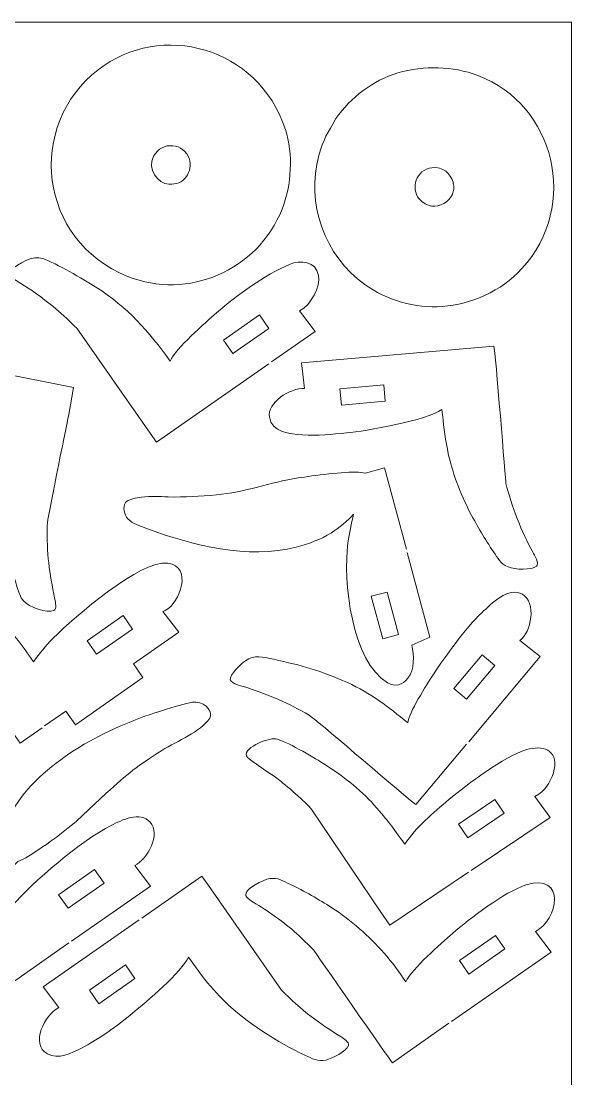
# Model space of a CAD drawing. Header units: centimetres. Extents: x -72 to 73, y -15 to 15.
# Drawn here: x 31.47 to 41.65, y -4.39 to 14.87 of the extents above; entities that cross this region are included whole.
import ezdxf

# ---------------------------------------------------------------- set-up
doc = ezdxf.new("R2010")
doc.units = ezdxf.units.CM
doc.header["$MEASUREMENT"] = 0
doc.layers.add('Camada 1', color=7, linetype='Continuous')

msp = doc.modelspace()

# ---------------------------------------------------------------- linework, layer by layer
at = {"layer": 'Camada 1', "color": 1, "lineweight": 9}
msp.add_open_spline([(20.5, -14.85), (20.5, -14.85), (41.5, -14.85), (41.5, -14.85), (41.5, -14.85), (41.5, -14.85), (41.5, 14.85), (41.5, 14.85), (41.5, 14.85), (41.5, 14.85), (20.5, 14.85), (20.5, 14.85), (20.5, 14.85), (20.5, 14.85), (20.5, -14.85), (20.5, -14.85), (20.5, -14.85), (20.5, -14.85), (20.5, -14.85), (20.5, -14.85)], degree=3, knots=[0, 0, 0, 0, 0.16666667, 0.16666667, 0.16666667, 0.16666667, 0.33333333, 0.33333333, 0.33333333, 0.33333333, 0.5, 0.5, 0.5, 0.5, 0.66666667, 0.66666667, 0.66666667, 0.66666667, 1, 1, 1, 1], dxfattribs=at)
at = {"layer": 'Camada 1', "color": 3, "lineweight": 9}
for points, knots in [([(36.28566, 12.89751), (36.4324, 12.45256), (36.40043, 11.8768), (36.22684, 11.44449), (36.22684, 11.44449), (35.7769, 10.32395), (34.50562, 9.78177), (33.41197, 10.22088), (33.41197, 10.22088), (31.7791, 10.87648), (31.56379, 12.97148), (32.8737, 13.98286), (32.8737, 13.98286), (34.01964, 14.86764), (35.78653, 14.41108), (36.28566, 12.89751)], [0, 0, 0, 0, 0.2, 0.2, 0.2, 0.2, 0.4, 0.4, 0.4, 0.4, 0.6, 0.6, 0.6, 0.6, 1, 1, 1, 1]), ([(37.20752, 13.09366), (37.47708, 13.47952), (37.8788, 13.79106), (38.3346, 13.9242), (38.3346, 13.9242), (38.82258, 14.06016), (39.32556, 14.05509), (39.79424, 13.87834), (39.79424, 13.87834), (41.19953, 13.34837), (41.65219, 11.51259), (40.59563, 10.36172), (40.59563, 10.36172), (40.21333, 9.94529), (39.67948, 9.71743), (39.14549, 9.67231), (39.14549, 9.67231), (38.65531, 9.63089), (38.12538, 9.79393), (37.73107, 10.0734), (37.73107, 10.0734), (37.00176, 10.59031), (36.65385, 11.55898), (36.89579, 12.42319), (36.89579, 12.42319), (36.97843, 12.71836), (37.05685, 12.83151), (37.20752, 13.09366)], [0, 0, 0, 0, 0.125, 0.125, 0.125, 0.125, 0.25, 0.25, 0.25, 0.25, 0.375, 0.375, 0.375, 0.375, 0.5, 0.5, 0.5, 0.5, 0.625, 0.625, 0.625, 0.625, 0.75, 0.75, 0.75, 0.75, 1, 1, 1, 1]), ([(35.98325, 8.62879), (35.98325, 8.62879), (33.93854, 7.20216), (33.93854, 7.20216), (33.93854, 7.20216), (33.93854, 7.20216), (33.43845, 7.91125), (33.43845, 7.91125), (33.43845, 7.91125), (33.43845, 7.91125), (32.48356, 9.27497), (32.48356, 9.27497), (32.48356, 9.27497), (32.39399, 9.37397), (32.21695, 9.53307), (32.11169, 9.62142), (32.11169, 9.62142), (31.94367, 9.76244), (31.71891, 9.93876), (31.52994, 10.04712), (31.52994, 10.04712), (31.52994, 10.04712), (31.31618, 10.18831), (31.31618, 10.18831), (31.31618, 10.18831), (31.25456, 10.24324), (31.24206, 10.26784), (31.29978, 10.33481), (31.29978, 10.33481), (31.39796, 10.44871), (31.69125, 10.60992), (31.86697, 10.54525), (31.86697, 10.54525), (32.12238, 10.45127), (32.58802, 10.17954), (32.83524, 10.02394), (32.83524, 10.02394), (33.40749, 9.65721), (33.80098, 9.22419), (34.18387, 8.67737), (34.18387, 8.67737), (34.28981, 8.91495), (34.82606, 9.37128), (35.03363, 9.55604), (35.03363, 9.55604), (35.41071, 9.89169), (35.89685, 10.23665), (36.37038, 10.44178), (36.37038, 10.44178), (36.55192, 10.51689), (36.84441, 10.50048), (36.88994, 10.23824), (36.88994, 10.23824), (36.9261, 10.02999), (36.76064, 9.70312), (36.54159, 9.59217), (36.54159, 9.59217), (36.54159, 9.59217), (36.82838, 9.21846), (36.82838, 9.21846), (36.82838, 9.21846), (36.82838, 9.21846), (36.03149, 8.66245), (36.03149, 8.66245)], [0, 0, 0, 0, 0.05882353, 0.05882353, 0.05882353, 0.05882353, 0.11764706, 0.11764706, 0.11764706, 0.11764706, 0.17647059, 0.17647059, 0.17647059, 0.17647059, 0.23529412, 0.23529412, 0.23529412, 0.23529412, 0.29411765, 0.29411765, 0.29411765, 0.29411765, 0.35294118, 0.35294118, 0.35294118, 0.35294118, 0.41176471, 0.41176471, 0.41176471, 0.41176471, 0.47058824, 0.47058824, 0.47058824, 0.47058824, 0.52941176, 0.52941176, 0.52941176, 0.52941176, 0.58823529, 0.58823529, 0.58823529, 0.58823529, 0.64705882, 0.64705882, 0.64705882, 0.64705882, 0.70588235, 0.70588235, 0.70588235, 0.70588235, 0.76470588, 0.76470588, 0.76470588, 0.76470588, 0.82352941, 0.82352941, 0.82352941, 0.82352941, 0.88235294, 0.88235294, 0.88235294, 0.88235294, 1, 1, 1, 1]), ([(31.04914, 8.4686), (31.04914, 8.4686), (32.4274, 8.19831), (32.4274, 8.19831), (32.4274, 8.19831), (32.4274, 8.19831), (32.33776, 7.70633), (32.33776, 7.70633), (32.33776, 7.70633), (32.27055, 7.35705), (31.9478, 5.80226), (31.94546, 5.6881), (31.94546, 5.6881), (31.9346, 5.15757), (31.98594, 4.83854), (32.08485, 4.3396), (32.08485, 4.3396), (32.09467, 4.29009), (32.12764, 4.16346), (32.06634, 4.13644), (32.06634, 4.13644), (31.9523, 4.08615), (31.60971, 4.19468), (31.51334, 4.31286), (31.51334, 4.31286), (31.45115, 4.38912), (31.43041, 4.4549), (31.39895, 4.55682), (31.39895, 4.55682), (31.21837, 5.14263), (31.07388, 5.70976), (31.07843, 6.33006), (31.07843, 6.33006), (31.08111, 6.69451), (31.13259, 7.00767), (31.19579, 7.35), (31.19579, 7.35), (31.08092, 7.32816), (31.06853, 7.31968), (30.93987, 7.31285), (30.93987, 7.31285), (30.28608, 7.27817), (29.27107, 7.40638), (28.66091, 7.59704), (28.66091, 7.59704), (27.88412, 7.83977), (28.07257, 8.31213), (28.55724, 8.42021), (28.55724, 8.42021), (28.67573, 8.44022), (28.78459, 8.46071), (28.89995, 8.41054), (28.89995, 8.41054), (28.89995, 8.41054), (28.96953, 8.87643), (28.96953, 8.87643), (28.96953, 8.87643), (28.96953, 8.87643), (30.99141, 8.47991), (30.99141, 8.47991)], [0, 0, 0, 0, 0.0625, 0.0625, 0.0625, 0.0625, 0.125, 0.125, 0.125, 0.125, 0.1875, 0.1875, 0.1875, 0.1875, 0.25, 0.25, 0.25, 0.25, 0.3125, 0.3125, 0.3125, 0.3125, 0.375, 0.375, 0.375, 0.375, 0.4375, 0.4375, 0.4375, 0.4375, 0.5, 0.5, 0.5, 0.5, 0.5625, 0.5625, 0.5625, 0.5625, 0.625, 0.625, 0.625, 0.625, 0.6875, 0.6875, 0.6875, 0.6875, 0.75, 0.75, 0.75, 0.75, 0.8125, 0.8125, 0.8125, 0.8125, 0.875, 0.875, 0.875, 0.875, 1, 1, 1, 1]), ([(39.65511, 5.91123), (39.46016, 6.31121), (39.32702, 6.63623), (39.2375, 7.07344), (39.2375, 7.07344), (39.18577, 7.32614), (39.16637, 7.53793), (39.13902, 7.7941), (39.13902, 7.7941), (38.87081, 7.59974), (37.73961, 7.4021), (37.40158, 7.37047), (37.40158, 7.37047), (37.13254, 7.3453), (36.87434, 7.31142), (36.59857, 7.33565), (36.59857, 7.33565), (36.37079, 7.35567), (36.03994, 7.3752), (35.99438, 7.66072), (35.99438, 7.66072), (35.95455, 7.91032), (36.36234, 8.19548), (36.63712, 8.17755), (36.63712, 8.17755), (36.63712, 8.17755), (36.57826, 8.64776), (36.57826, 8.64776), (36.57826, 8.64776), (36.57826, 8.64776), (40.08617, 8.94877), (40.08617, 8.94877), (40.08617, 8.94877), (40.11192, 8.87413), (40.3003, 6.47239), (40.30484, 6.44934), (40.30484, 6.44934), (40.39817, 6.06851), (40.59775, 5.54046), (40.79511, 5.199), (40.79511, 5.199), (40.82548, 5.15014), (40.91925, 4.98989), (40.86188, 4.94207), (40.86188, 4.94207), (40.77767, 4.87188), (40.47121, 4.87789), (40.34335, 4.92917), (40.34335, 4.92917), (40.19684, 4.98794), (40.16477, 5.08635), (40.07693, 5.20702), (40.07693, 5.20702), (39.92156, 5.43381), (39.78663, 5.67), (39.65511, 5.91123)], [0, 0, 0, 0, 0.06666667, 0.06666667, 0.06666667, 0.06666667, 0.13333333, 0.13333333, 0.13333333, 0.13333333, 0.2, 0.2, 0.2, 0.2, 0.26666667, 0.26666667, 0.26666667, 0.26666667, 0.33333333, 0.33333333, 0.33333333, 0.33333333, 0.4, 0.4, 0.4, 0.4, 0.46666667, 0.46666667, 0.46666667, 0.46666667, 0.53333333, 0.53333333, 0.53333333, 0.53333333, 0.6, 0.6, 0.6, 0.6, 0.66666667, 0.66666667, 0.66666667, 0.66666667, 0.73333333, 0.73333333, 0.73333333, 0.73333333, 0.8, 0.8, 0.8, 0.8, 0.86666667, 0.86666667, 0.86666667, 0.86666667, 1, 1, 1, 1]), ([(38.4903, 5.25184), (38.4903, 5.25184), (38.0938, 6.7316), (38.0938, 6.7316), (38.0938, 6.7316), (38.0938, 6.7316), (37.74719, 6.63873), (37.74719, 6.63873), (37.74719, 6.63873), (37.74719, 6.63873), (37.61852, 6.65297), (37.61852, 6.65297), (37.61852, 6.65297), (37.36086, 6.67209), (36.79498, 6.59178), (36.5165, 6.54953), (36.5165, 6.54953), (36.01415, 6.47331), (35.53886, 6.28638), (35.03048, 6.24272), (35.03048, 6.24272), (34.72393, 6.21639), (34.46069, 6.1964), (34.15139, 6.20509), (34.15139, 6.20509), (33.98172, 6.20985), (33.84017, 6.2265), (33.662, 6.20185), (33.662, 6.20185), (33.59881, 6.19311), (33.40135, 6.1521), (33.37185, 6.10278), (33.37185, 6.10278), (33.31922, 6.0148), (33.34761, 5.87864), (33.41464, 5.8067), (33.41464, 5.8067), (33.50189, 5.71306), (33.63823, 5.67609), (33.75439, 5.62976), (33.75439, 5.62976), (34.59167, 5.32002), (35.60296, 5.06782), (36.48277, 5.28895), (36.48277, 5.28895), (36.70462, 5.34471), (36.9287, 5.43202), (37.12476, 5.55232), (37.12476, 5.55232), (37.25036, 5.63168), (37.43646, 5.77871), (37.53, 5.89234), (37.53, 5.89234), (37.48621, 5.71011), (37.4523, 5.55475), (37.4268, 5.36833), (37.4268, 5.36833), (37.33281, 4.6813), (37.49245, 3.20022), (38.14888, 2.82122), (38.14888, 2.82122), (38.29239, 2.73837), (38.418, 2.78229), (38.51919, 2.90522), (38.51919, 2.90522), (38.64659, 3.05998), (38.62827, 3.31847), (38.58972, 3.50573), (38.58972, 3.50573), (38.58972, 3.50573), (38.91979, 3.64898), (38.91979, 3.64898), (38.91979, 3.64898), (38.91979, 3.64898), (38.50553, 5.19502), (38.50553, 5.19502)], [0, 0, 0, 0, 0.05, 0.05, 0.05, 0.05, 0.1, 0.1, 0.1, 0.1, 0.15, 0.15, 0.15, 0.15, 0.2, 0.2, 0.2, 0.2, 0.25, 0.25, 0.25, 0.25, 0.3, 0.3, 0.3, 0.3, 0.35, 0.35, 0.35, 0.35, 0.4, 0.4, 0.4, 0.4, 0.45, 0.45, 0.45, 0.45, 0.5, 0.5, 0.5, 0.5, 0.55, 0.55, 0.55, 0.55, 0.6, 0.6, 0.6, 0.6, 0.65, 0.65, 0.65, 0.65, 0.7, 0.7, 0.7, 0.7, 0.75, 0.75, 0.75, 0.75, 0.8, 0.8, 0.8, 0.8, 0.85, 0.85, 0.85, 0.85, 0.9, 0.9, 0.9, 0.9, 1, 1, 1, 1]), ([(31.85136, 2.00145), (31.85136, 2.00145), (31.45482, 1.72379), (31.45482, 1.72379), (31.45482, 1.72379), (31.45482, 1.72379), (31.06704, 2.26734), (31.06704, 2.26734), (31.06704, 2.26734), (31.06704, 2.26734), (29.99645, 3.80142), (29.99645, 3.80142), (29.99645, 3.80142), (29.90224, 3.9117), (29.53549, 4.23134), (29.41927, 4.31291), (29.41927, 4.31291), (29.41927, 4.31291), (28.93778, 4.63646), (28.93778, 4.63646), (28.93778, 4.63646), (28.89327, 4.66324), (28.76399, 4.74142), (28.78137, 4.80342), (28.78137, 4.80342), (28.81179, 4.91198), (29.15367, 5.12033), (29.33893, 5.07891), (29.33893, 5.07891), (29.5589, 5.02974), (30.17785, 4.66536), (30.41034, 4.50774), (30.41034, 4.50774), (30.8079, 4.2382), (31.25158, 3.83048), (31.52398, 3.44548), (31.52398, 3.44548), (31.52398, 3.44548), (31.69847, 3.20141), (31.69847, 3.20141), (31.69847, 3.20141), (31.80874, 3.36289), (31.91155, 3.48697), (32.05504, 3.63062), (32.05504, 3.63062), (32.45371, 4.02975), (33.65376, 5.06804), (34.14208, 4.99863), (34.14208, 4.99863), (34.60069, 4.93343), (34.37358, 4.28061), (34.0957, 4.13669), (34.0957, 4.13669), (34.0957, 4.13669), (34.05618, 4.11621), (34.05618, 4.11621), (34.05618, 4.11621), (34.05618, 4.11621), (34.34467, 3.7401), (34.34467, 3.7401), (34.34467, 3.7401), (34.34467, 3.7401), (33.51655, 3.16384), (33.51655, 3.16384), (33.51655, 3.16384), (33.51655, 3.16384), (33.68623, 2.91639), (33.68623, 2.91639), (33.68623, 2.91639), (33.68623, 2.91639), (32.45983, 2.05766), (32.45983, 2.05766), (32.45983, 2.05766), (32.45983, 2.05766), (32.28366, 2.30414), (32.28366, 2.30414), (32.28366, 2.30414), (32.28366, 2.30414), (31.89955, 2.03519), (31.89955, 2.03519)], [0, 0, 0, 0, 0.04761905, 0.04761905, 0.04761905, 0.04761905, 0.0952381, 0.0952381, 0.0952381, 0.0952381, 0.14285714, 0.14285714, 0.14285714, 0.14285714, 0.19047619, 0.19047619, 0.19047619, 0.19047619, 0.23809524, 0.23809524, 0.23809524, 0.23809524, 0.28571429, 0.28571429, 0.28571429, 0.28571429, 0.33333333, 0.33333333, 0.33333333, 0.33333333, 0.38095238, 0.38095238, 0.38095238, 0.38095238, 0.42857143, 0.42857143, 0.42857143, 0.42857143, 0.47619048, 0.47619048, 0.47619048, 0.47619048, 0.52380952, 0.52380952, 0.52380952, 0.52380952, 0.57142857, 0.57142857, 0.57142857, 0.57142857, 0.61904762, 0.61904762, 0.61904762, 0.61904762, 0.66666667, 0.66666667, 0.66666667, 0.66666667, 0.71428571, 0.71428571, 0.71428571, 0.71428571, 0.76190476, 0.76190476, 0.76190476, 0.76190476, 0.80952381, 0.80952381, 0.80952381, 0.80952381, 0.85714286, 0.85714286, 0.85714286, 0.85714286, 0.9047619, 0.9047619, 0.9047619, 0.9047619, 1, 1, 1, 1]), ([(39.5882, 1.70335), (39.5882, 1.70335), (38.66252, 0.60392), (38.66252, 0.60392), (38.66252, 0.60392), (38.16992, 0.99447), (36.84717, 2.15595), (36.72063, 2.22952), (36.72063, 2.22952), (36.32821, 2.45768), (36.02501, 2.58094), (35.59966, 2.72856), (35.59966, 2.72856), (35.52282, 2.75371), (35.29421, 2.80546), (35.2823, 2.87199), (35.2823, 2.87199), (35.26524, 2.96721), (35.4785, 3.16588), (35.56067, 3.22203), (35.56067, 3.22203), (35.73003, 3.33778), (35.86881, 3.29122), (36.07407, 3.24816), (36.07407, 3.24816), (36.57623, 3.13689), (36.93652, 3.04193), (37.41597, 2.82483), (37.41597, 2.82483), (37.84886, 2.62881), (38.15884, 2.38432), (38.51769, 2.09236), (38.51769, 2.09236), (38.52656, 2.25635), (38.86083, 2.79108), (38.97974, 2.9679), (38.97974, 2.9679), (39.2099, 3.31014), (39.56522, 3.81408), (39.86445, 4.09546), (39.86445, 4.09546), (40.04008, 4.26062), (40.34765, 4.57841), (40.60749, 4.43188), (40.60749, 4.43188), (40.85875, 4.2902), (40.77649, 3.73692), (40.55604, 3.5881), (40.55604, 3.5881), (40.55604, 3.5881), (40.93016, 3.29721), (40.93016, 3.29721), (40.93016, 3.29721), (40.93016, 3.29721), (39.62609, 1.74835), (39.62609, 1.74835)], [0, 0, 0, 0, 0.06666667, 0.06666667, 0.06666667, 0.06666667, 0.13333333, 0.13333333, 0.13333333, 0.13333333, 0.2, 0.2, 0.2, 0.2, 0.26666667, 0.26666667, 0.26666667, 0.26666667, 0.33333333, 0.33333333, 0.33333333, 0.33333333, 0.4, 0.4, 0.4, 0.4, 0.46666667, 0.46666667, 0.46666667, 0.46666667, 0.53333333, 0.53333333, 0.53333333, 0.53333333, 0.6, 0.6, 0.6, 0.6, 0.66666667, 0.66666667, 0.66666667, 0.66666667, 0.73333333, 0.73333333, 0.73333333, 0.73333333, 0.8, 0.8, 0.8, 0.8, 0.86666667, 0.86666667, 0.86666667, 0.86666667, 1, 1, 1, 1]), ([(30.06498, 0.39893), (30.06498, 0.39893), (31.15066, -0.68675), (31.15066, -0.68675), (31.15066, -0.68675), (31.15066, -0.68675), (31.40855, -0.43302), (31.40855, -0.43302), (31.40855, -0.43302), (31.40855, -0.43302), (31.50632, -0.38934), (31.50632, -0.38934), (31.50632, -0.38934), (31.74759, -0.27197), (32.25803, 0.11026), (32.48176, 0.30325), (32.48176, 0.30325), (32.48176, 0.30325), (33.02252, 0.81073), (33.02252, 0.81073), (33.02252, 0.81073), (33.40325, 1.15823), (33.60087, 1.31367), (34.03541, 1.58652), (34.03541, 1.58652), (34.33366, 1.77379), (34.7289, 1.91537), (34.90686, 2.1751), (34.90686, 2.1751), (34.97276, 2.27129), (34.85768, 2.44949), (34.65728, 2.47045), (34.65728, 2.47045), (34.5458, 2.48211), (33.86414, 2.26291), (33.70471, 2.20423), (33.70471, 2.20423), (32.76922, 1.85986), (31.65608, 1.2418), (31.22138, 0.32405), (31.22138, 0.32405), (31.13102, 0.63126), (31.08791, 0.76072), (30.94476, 1.04575), (30.94476, 1.04575), (30.67939, 1.56228), (30.08093, 2.34724), (29.54918, 2.57445), (29.54918, 2.57445), (29.39872, 2.63874), (29.16812, 2.72127), (29.0105, 2.64308), (29.0105, 2.64308), (28.88398, 2.58032), (28.84141, 2.3909), (28.88155, 2.24374), (28.88155, 2.24374), (28.92322, 2.09096), (29.01283, 1.98154), (29.10825, 1.85897), (29.10825, 1.85897), (29.10825, 1.85897), (28.89611, 1.5678), (28.89611, 1.5678), (28.89611, 1.5678), (28.89611, 1.5678), (30.02338, 0.44052), (30.02338, 0.44052)], [0, 0, 0, 0, 0.05555556, 0.05555556, 0.05555556, 0.05555556, 0.11111111, 0.11111111, 0.11111111, 0.11111111, 0.16666667, 0.16666667, 0.16666667, 0.16666667, 0.22222222, 0.22222222, 0.22222222, 0.22222222, 0.27777778, 0.27777778, 0.27777778, 0.27777778, 0.33333333, 0.33333333, 0.33333333, 0.33333333, 0.38888889, 0.38888889, 0.38888889, 0.38888889, 0.44444444, 0.44444444, 0.44444444, 0.44444444, 0.5, 0.5, 0.5, 0.5, 0.55555556, 0.55555556, 0.55555556, 0.55555556, 0.61111111, 0.61111111, 0.61111111, 0.61111111, 0.66666667, 0.66666667, 0.66666667, 0.66666667, 0.72222222, 0.72222222, 0.72222222, 0.72222222, 0.77777778, 0.77777778, 0.77777778, 0.77777778, 0.83333333, 0.83333333, 0.83333333, 0.83333333, 0.88888889, 0.88888889, 0.88888889, 0.88888889, 1, 1, 1, 1]), ([(39.62519, -0.62997), (39.62519, -0.62997), (38.19083, -1.59397), (38.19083, -1.59397), (38.19083, -1.59397), (38.19083, -1.59397), (38.02478, -1.3583), (38.02478, -1.3583), (38.02478, -1.3583), (38.02478, -1.3583), (36.7706, 0.50636), (36.7706, 0.50636), (36.7706, 0.50636), (36.65527, 0.64849), (36.30244, 0.95425), (36.1287, 1.08455), (36.1287, 1.08455), (36.04404, 1.14804), (35.63213, 1.41827), (35.59559, 1.45938), (35.59559, 1.45938), (35.45948, 1.61252), (35.96013, 1.82218), (36.11096, 1.79991), (36.11096, 1.79991), (36.27176, 1.77616), (36.80554, 1.45842), (36.95848, 1.36396), (36.95848, 1.36396), (37.27766, 1.16683), (37.65816, 0.87568), (37.90079, 0.59813), (37.90079, 0.59813), (38.18379, 0.27441), (38.21959, 0.22081), (38.46024, -0.12082), (38.46024, -0.12082), (38.67705, 0.19823), (38.96894, 0.44426), (39.26674, 0.6928), (39.26674, 0.6928), (39.60748, 0.97719), (40.26388, 1.47828), (40.67885, 1.60272), (40.67885, 1.60272), (40.96484, 1.68848), (41.25579, 1.60626), (41.18575, 1.2457), (41.18575, 1.2457), (41.15168, 1.0702), (41.04835, 0.90035), (40.90677, 0.79141), (40.90677, 0.79141), (40.90677, 0.79141), (40.83355, 0.75268), (40.83355, 0.75268), (40.83355, 0.75268), (40.83355, 0.75268), (41.11299, 0.36996), (41.11299, 0.36996), (41.11299, 0.36996), (41.11299, 0.36996), (39.67401, -0.59715), (39.67401, -0.59715)], [0, 0, 0, 0, 0.05882353, 0.05882353, 0.05882353, 0.05882353, 0.11764706, 0.11764706, 0.11764706, 0.11764706, 0.17647059, 0.17647059, 0.17647059, 0.17647059, 0.23529412, 0.23529412, 0.23529412, 0.23529412, 0.29411765, 0.29411765, 0.29411765, 0.29411765, 0.35294118, 0.35294118, 0.35294118, 0.35294118, 0.41176471, 0.41176471, 0.41176471, 0.41176471, 0.47058824, 0.47058824, 0.47058824, 0.47058824, 0.52941176, 0.52941176, 0.52941176, 0.52941176, 0.58823529, 0.58823529, 0.58823529, 0.58823529, 0.64705882, 0.64705882, 0.64705882, 0.64705882, 0.70588235, 0.70588235, 0.70588235, 0.70588235, 0.76470588, 0.76470588, 0.76470588, 0.76470588, 0.82352941, 0.82352941, 0.82352941, 0.82352941, 0.88235294, 0.88235294, 0.88235294, 0.88235294, 1, 1, 1, 1]), ([(32.34253, -1.91719), (32.34253, -1.91719), (30.93779, -2.89556), (30.93779, -2.89556), (30.93779, -2.89556), (30.88753, -2.8519), (29.49872, -0.84034), (29.4987, -0.84032), (29.4987, -0.84032), (29.40701, -0.73385), (29.03263, -0.41231), (28.9073, -0.31366), (28.9073, -0.31366), (28.77697, -0.21633), (28.5906, -0.08336), (28.45063, -0.00505), (28.45063, -0.00505), (28.40884, 0.01833), (28.25853, 0.11145), (28.26146, 0.16769), (28.26146, 0.16769), (28.26684, 0.27132), (28.5483, 0.41677), (28.65008, 0.44342), (28.65008, 0.44342), (28.833, 0.49129), (28.90064, 0.42966), (29.07733, 0.35119), (29.07733, 0.35119), (29.31779, 0.23324), (29.76567, -0.01553), (29.98295, -0.17809), (29.98295, -0.17809), (30.30885, -0.42191), (30.49909, -0.5837), (30.76859, -0.88472), (30.76859, -0.88472), (30.91949, -1.05328), (31.04761, -1.23944), (31.18072, -1.42202), (31.18072, -1.42202), (31.24193, -1.32861), (31.22811, -1.33786), (31.3072, -1.24369), (31.3072, -1.24369), (31.66354, -0.81937), (32.5866, -0.03897), (33.10965, 0.22307), (33.10965, 0.22307), (33.31097, 0.32392), (33.63514, 0.48526), (33.82313, 0.28101), (33.82313, 0.28101), (34.02096, 0.06607), (33.77416, -0.3939), (33.54084, -0.50555), (33.54084, -0.50555), (33.54084, -0.50555), (33.82691, -0.88334), (33.82691, -0.88334), (33.82691, -0.88334), (33.82691, -0.88334), (32.3908, -1.88357), (32.3908, -1.88357)], [0, 0, 0, 0, 0.05882353, 0.05882353, 0.05882353, 0.05882353, 0.11764706, 0.11764706, 0.11764706, 0.11764706, 0.17647059, 0.17647059, 0.17647059, 0.17647059, 0.23529412, 0.23529412, 0.23529412, 0.23529412, 0.29411765, 0.29411765, 0.29411765, 0.29411765, 0.35294118, 0.35294118, 0.35294118, 0.35294118, 0.41176471, 0.41176471, 0.41176471, 0.41176471, 0.47058824, 0.47058824, 0.47058824, 0.47058824, 0.52941176, 0.52941176, 0.52941176, 0.52941176, 0.58823529, 0.58823529, 0.58823529, 0.58823529, 0.64705882, 0.64705882, 0.64705882, 0.64705882, 0.70588235, 0.70588235, 0.70588235, 0.70588235, 0.76470588, 0.76470588, 0.76470588, 0.76470588, 0.82352941, 0.82352941, 0.82352941, 0.82352941, 0.88235294, 0.88235294, 0.88235294, 0.88235294, 1, 1, 1, 1]), ([(33.67111, -1.46322), (33.67111, -1.46322), (34.76145, -0.70248), (34.76145, -0.70248), (34.76145, -0.70248), (34.76145, -0.70248), (34.88773, -0.87258), (34.88773, -0.87258), (34.88773, -0.87258), (34.88773, -0.87258), (36.21643, -2.77528), (36.21643, -2.77528), (36.21643, -2.77528), (36.37087, -2.93066), (36.57992, -3.12624), (36.75457, -3.25665), (36.75457, -3.25665), (36.93221, -3.38789), (37.11482, -3.50975), (37.30162, -3.62768), (37.30162, -3.62768), (37.34361, -3.65364), (37.45584, -3.72367), (37.43489, -3.7821), (37.43489, -3.7821), (37.39539, -3.89228), (37.14731, -4.01871), (37.0224, -4.0494), (37.0224, -4.0494), (36.86873, -4.08715), (36.78084, -4.0209), (36.64334, -3.95932), (36.64334, -3.95932), (36.16436, -3.74483), (35.55625, -3.35016), (35.18657, -2.98651), (35.18657, -2.98651), (35.06609, -2.86799), (34.88017, -2.66644), (34.77302, -2.52922), (34.77302, -2.52922), (34.77302, -2.52922), (34.51851, -2.176), (34.51851, -2.176), (34.51851, -2.176), (34.39985, -2.44208), (33.75102, -2.99189), (33.49985, -3.19807), (33.49985, -3.19807), (33.23392, -3.41637), (32.87108, -3.68231), (32.56862, -3.83219), (32.56862, -3.83219), (32.38649, -3.92244), (32.14968, -4.04662), (31.95007, -3.93853), (31.95007, -3.93853), (31.62858, -3.76444), (31.90601, -3.21306), (32.1584, -3.09249), (32.1584, -3.09249), (32.1584, -3.09249), (31.874, -2.7171), (31.874, -2.7171), (31.874, -2.7171), (31.874, -2.7171), (33.62287, -1.49689), (33.62287, -1.49689)], [0, 0, 0, 0, 0.05555556, 0.05555556, 0.05555556, 0.05555556, 0.11111111, 0.11111111, 0.11111111, 0.11111111, 0.16666667, 0.16666667, 0.16666667, 0.16666667, 0.22222222, 0.22222222, 0.22222222, 0.22222222, 0.27777778, 0.27777778, 0.27777778, 0.27777778, 0.33333333, 0.33333333, 0.33333333, 0.33333333, 0.38888889, 0.38888889, 0.38888889, 0.38888889, 0.44444444, 0.44444444, 0.44444444, 0.44444444, 0.5, 0.5, 0.5, 0.5, 0.55555556, 0.55555556, 0.55555556, 0.55555556, 0.61111111, 0.61111111, 0.61111111, 0.61111111, 0.66666667, 0.66666667, 0.66666667, 0.66666667, 0.72222222, 0.72222222, 0.72222222, 0.72222222, 0.77777778, 0.77777778, 0.77777778, 0.77777778, 0.83333333, 0.83333333, 0.83333333, 0.83333333, 0.88888889, 0.88888889, 0.88888889, 0.88888889, 1, 1, 1, 1]), ([(39.26692, -3.37987), (39.26692, -3.37987), (38.23943, -4.09677), (38.23943, -4.09677), (38.23943, -4.09677), (38.18935, -4.05331), (36.80035, -2.04155), (36.80034, -2.04154), (36.80034, -2.04154), (36.80034, -2.04154), (36.53669, -1.78808), (36.53669, -1.78808), (36.53669, -1.78808), (36.306, -1.57221), (36.01933, -1.36731), (35.75058, -1.20385), (35.75058, -1.20385), (35.70452, -1.17753), (35.56011, -1.09076), (35.56309, -1.03352), (35.56309, -1.03352), (35.56866, -0.9266), (35.87234, -0.76356), (36.00691, -0.7443), (36.00691, -0.7443), (36.1558, -0.72299), (36.23389, -0.78561), (36.37897, -0.85003), (36.37897, -0.85003), (36.6191, -0.96746), (36.90342, -1.12839), (37.13204, -1.27426), (37.13204, -1.27426), (37.49283, -1.50446), (37.80298, -1.78731), (38.08614, -2.10353), (38.08614, -2.10353), (38.2313, -2.26564), (38.35769, -2.4452), (38.48235, -2.62324), (38.48235, -2.62324), (38.58941, -2.38317), (39.12249, -1.9302), (39.33211, -1.74456), (39.33211, -1.74456), (39.63557, -1.47583), (40.28484, -0.98224), (40.67055, -0.86124), (40.67055, -0.86124), (41.4075, -0.63005), (41.26073, -1.50684), (40.84247, -1.70677), (40.84247, -1.70677), (40.84247, -1.70677), (41.12687, -2.08214), (41.12687, -2.08214), (41.12687, -2.08214), (41.12687, -2.08214), (39.31516, -3.3462), (39.31516, -3.3462)], [0, 0, 0, 0, 0.0625, 0.0625, 0.0625, 0.0625, 0.125, 0.125, 0.125, 0.125, 0.1875, 0.1875, 0.1875, 0.1875, 0.25, 0.25, 0.25, 0.25, 0.3125, 0.3125, 0.3125, 0.3125, 0.375, 0.375, 0.375, 0.375, 0.4375, 0.4375, 0.4375, 0.4375, 0.5, 0.5, 0.5, 0.5, 0.5625, 0.5625, 0.5625, 0.5625, 0.625, 0.625, 0.625, 0.625, 0.6875, 0.6875, 0.6875, 0.6875, 0.75, 0.75, 0.75, 0.75, 0.8125, 0.8125, 0.8125, 0.8125, 0.875, 0.875, 0.875, 0.875, 1, 1, 1, 1])]:
    msp.add_open_spline(points, degree=3, knots=knots, dxfattribs=at)
at = {"layer": 'Camada 1', "lineweight": 9}
for points, knots in [([(34.5385, 12.35631), (34.57133, 12.25886), (34.54645, 12.12133), (34.48262, 12.03863), (34.48262, 12.03863), (34.39202, 11.92125), (34.30856, 11.89745), (34.16495, 11.89745), (34.16495, 11.89745), (34.16495, 11.89745), (34.16201, 11.90039), (34.16201, 11.90039), (34.16201, 11.90039), (33.96142, 11.90039), (33.76373, 12.17769), (33.88553, 12.40631), (33.88553, 12.40631), (34.04045, 12.69714), (34.44082, 12.64629), (34.5385, 12.35631)], [0, 0, 0, 0, 0.16666667, 0.16666667, 0.16666667, 0.16666667, 0.33333333, 0.33333333, 0.33333333, 0.33333333, 0.5, 0.5, 0.5, 0.5, 0.66666667, 0.66666667, 0.66666667, 0.66666667, 1, 1, 1, 1]), ([(38.7202, 11.63686), (38.56988, 11.81247), (38.65986, 12.16498), (38.95756, 12.19848), (38.95756, 12.19848), (39.15918, 12.22116), (39.29155, 12.10207), (39.34784, 11.91795), (39.34784, 11.91795), (39.34784, 11.91795), (39.34588, 11.91427), (39.34588, 11.91427), (39.34588, 11.91427), (39.43068, 11.63692), (39.00728, 11.30145), (38.7202, 11.63686)], [0, 0, 0, 0, 0.2, 0.2, 0.2, 0.2, 0.4, 0.4, 0.4, 0.4, 0.6, 0.6, 0.6, 0.6, 1, 1, 1, 1]), ([(35.98499, 9.27426), (35.98499, 9.27426), (35.81292, 9.52001), (35.81292, 9.52001), (35.81292, 9.52001), (35.81292, 9.52001), (35.15756, 9.06112), (35.15756, 9.06112), (35.15756, 9.06112), (35.15756, 9.06112), (35.32964, 8.81537), (35.32964, 8.81537), (35.32964, 8.81537), (35.32964, 8.81537), (35.98499, 9.27426), (35.98499, 9.27426)], [0, 0, 0, 0, 0.2, 0.2, 0.2, 0.2, 0.4, 0.4, 0.4, 0.4, 0.6, 0.6, 0.6, 0.6, 1, 1, 1, 1]), ([(37.28101, 8.17483), (37.28101, 8.17483), (37.30716, 7.87596), (37.30716, 7.87596), (37.30716, 7.87596), (37.30716, 7.87596), (38.10416, 7.94569), (38.10416, 7.94569), (38.10416, 7.94569), (38.10416, 7.94569), (38.07802, 8.24456), (38.07802, 8.24456), (38.07802, 8.24456), (38.07802, 8.24456), (37.28101, 8.17483), (37.28101, 8.17483)], [0, 0, 0, 0, 0.2, 0.2, 0.2, 0.2, 0.4, 0.4, 0.4, 0.4, 0.6, 0.6, 0.6, 0.6, 1, 1, 1, 1]), ([(38.34885, 3.70004), (38.34885, 3.70004), (38.14179, 4.47281), (38.14179, 4.47281), (38.14179, 4.47281), (38.14179, 4.47281), (37.852, 4.39516), (37.852, 4.39516), (37.852, 4.39516), (37.852, 4.39516), (38.05906, 3.62239), (38.05906, 3.62239), (38.05906, 3.62239), (38.05906, 3.62239), (38.34885, 3.70004), (38.34885, 3.70004)], [0, 0, 0, 0, 0.2, 0.2, 0.2, 0.2, 0.4, 0.4, 0.4, 0.4, 0.6, 0.6, 0.6, 0.6, 1, 1, 1, 1]), ([(33.32752, 4.04405), (33.32752, 4.04405), (32.67216, 3.58516), (32.67216, 3.58516), (32.67216, 3.58516), (32.67216, 3.58516), (32.84424, 3.3394), (32.84424, 3.3394), (32.84424, 3.3394), (32.84424, 3.3394), (33.4996, 3.79828), (33.4996, 3.79828), (33.4996, 3.79828), (33.4996, 3.79828), (33.32752, 4.04405), (33.32752, 4.04405)], [0, 0, 0, 0, 0.2, 0.2, 0.2, 0.2, 0.4, 0.4, 0.4, 0.4, 0.6, 0.6, 0.6, 0.6, 1, 1, 1, 1]), ([(40.10071, 3.13696), (40.10071, 3.13696), (39.87088, 3.3298), (39.87088, 3.3298), (39.87088, 3.3298), (39.87088, 3.3298), (39.35662, 2.71693), (39.35662, 2.71693), (39.35662, 2.71693), (39.35662, 2.71693), (39.58645, 2.52408), (39.58645, 2.52408), (39.58645, 2.52408), (39.58645, 2.52408), (40.10071, 3.13696), (40.10071, 3.13696)], [0, 0, 0, 0, 0.2, 0.2, 0.2, 0.2, 0.4, 0.4, 0.4, 0.4, 0.6, 0.6, 0.6, 0.6, 1, 1, 1, 1]), ([(40.27151, 0.44453), (40.27151, 0.44453), (40.10375, 0.69325), (40.10375, 0.69325), (40.10375, 0.69325), (40.10375, 0.69325), (39.44048, 0.24587), (39.44048, 0.24587), (39.44048, 0.24587), (39.44048, 0.24587), (39.60824, -0.00285), (39.60824, -0.00285), (39.60824, -0.00285), (39.60824, -0.00285), (40.27151, 0.44453), (40.27151, 0.44453)], [0, 0, 0, 0, 0.2, 0.2, 0.2, 0.2, 0.4, 0.4, 0.4, 0.4, 0.6, 0.6, 0.6, 0.6, 1, 1, 1, 1]), ([(32.98184, -0.82514), (32.98184, -0.82514), (32.80976, -0.57938), (32.80976, -0.57938), (32.80976, -0.57938), (32.80976, -0.57938), (32.1544, -1.03827), (32.1544, -1.03827), (32.1544, -1.03827), (32.1544, -1.03827), (32.32648, -1.28403), (32.32648, -1.28403), (32.32648, -1.28403), (32.32648, -1.28403), (32.98184, -0.82514), (32.98184, -0.82514)], [0, 0, 0, 0, 0.2, 0.2, 0.2, 0.2, 0.4, 0.4, 0.4, 0.4, 0.6, 0.6, 0.6, 0.6, 1, 1, 1, 1]), ([(40.28348, -2.02636), (40.28348, -2.02636), (40.11381, -1.77891), (40.11381, -1.77891), (40.11381, -1.77891), (40.11381, -1.77891), (39.45845, -2.2378), (39.45845, -2.2378), (39.45845, -2.2378), (39.45845, -2.2378), (39.63053, -2.48356), (39.63053, -2.48356), (39.63053, -2.48356), (39.63053, -2.48356), (40.28348, -2.02636), (40.28348, -2.02636)], [0, 0, 0, 0, 0.2, 0.2, 0.2, 0.2, 0.4, 0.4, 0.4, 0.4, 0.6, 0.6, 0.6, 0.6, 1, 1, 1, 1]), ([(32.71666, -2.77698), (32.71666, -2.77698), (32.88874, -3.02274), (32.88874, -3.02274), (32.88874, -3.02274), (32.88874, -3.02274), (33.5441, -2.56385), (33.5441, -2.56385), (33.5441, -2.56385), (33.5441, -2.56385), (33.37202, -2.31809), (33.37202, -2.31809), (33.37202, -2.31809), (33.37202, -2.31809), (32.71666, -2.77698), (32.71666, -2.77698)], [0, 0, 0, 0, 0.2, 0.2, 0.2, 0.2, 0.4, 0.4, 0.4, 0.4, 0.6, 0.6, 0.6, 0.6, 1, 1, 1, 1])]:
    msp.add_open_spline(points, degree=3, knots=knots, dxfattribs=at)

doc.saveas('drawing.dxf')
